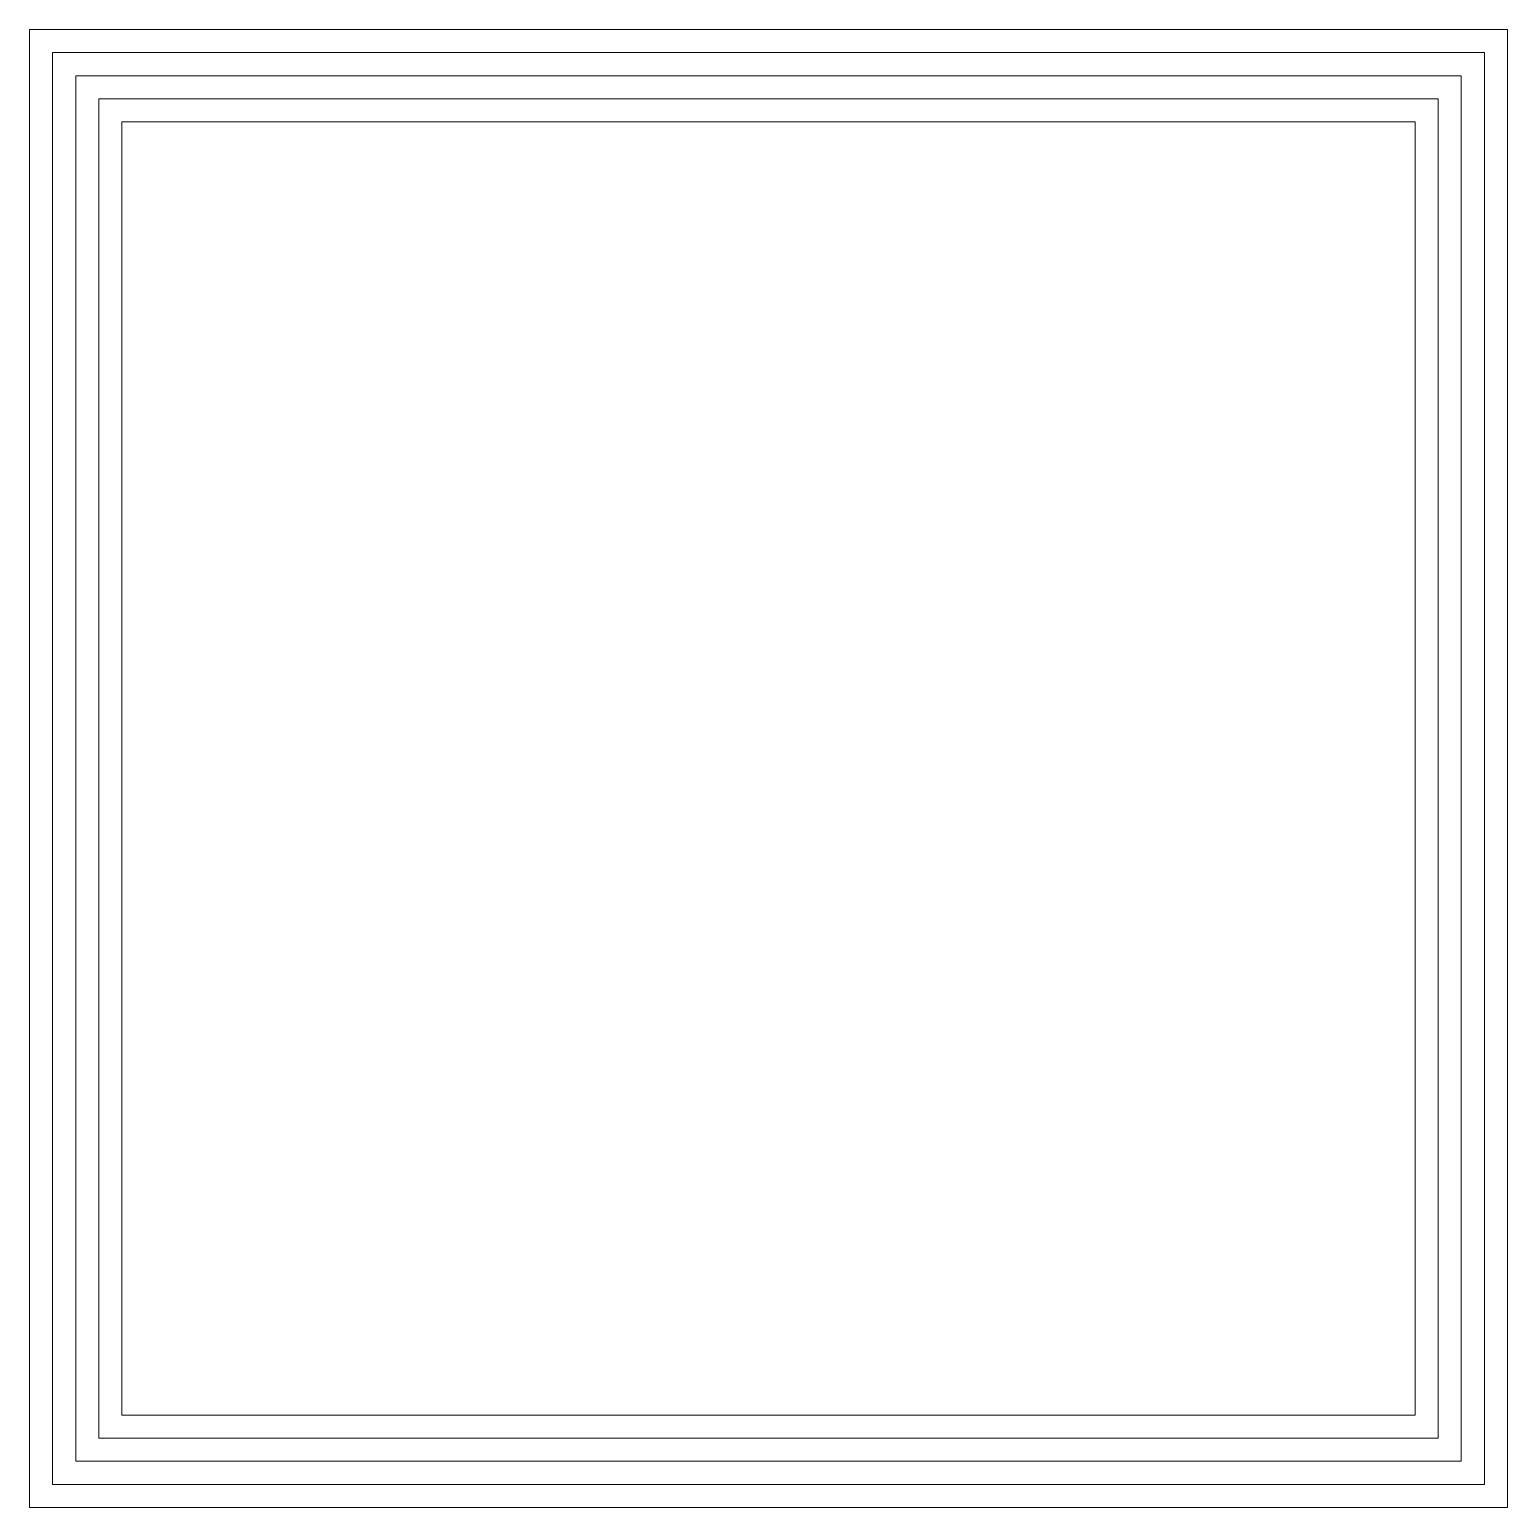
# Model space of a CAD drawing. Extents: x -4 to 4, y -4 to 4.
import ezdxf

# ---------------------------------------------------------------- set-up
doc = ezdxf.new("R2010")
doc.units = 0
doc.header["$MEASUREMENT"] = 0
doc.layers.add('end', color=7, linetype='Continuous')

msp = doc.modelspace()

# ---------------------------------------------------------------- linework, layer by layer
at = {"layer": 'end', "color": 30, "lineweight": 18, "true_color": 0xfe8831}
for points in [[(4, -4), (-4, -4), (-4, 4), (4, 4), (4, -4)], [(3.875, -3.875), (-3.875, -3.875), (-3.875, 3.875), (3.875, 3.875), (3.875, -3.875)], [(3.75, -3.75), (-3.75, -3.75), (-3.75, 3.75), (3.75, 3.75), (3.75, -3.75)], [(3.625, -3.625), (-3.625, -3.625), (-3.625, 3.625), (3.625, 3.625), (3.625, -3.625)], [(3.5, -3.5), (-3.5, -3.5), (-3.5, 3.5), (3.5, 3.5), (3.5, -3.5)]]:
    msp.add_lwpolyline(points, dxfattribs=at)

doc.saveas('drawing.dxf')
